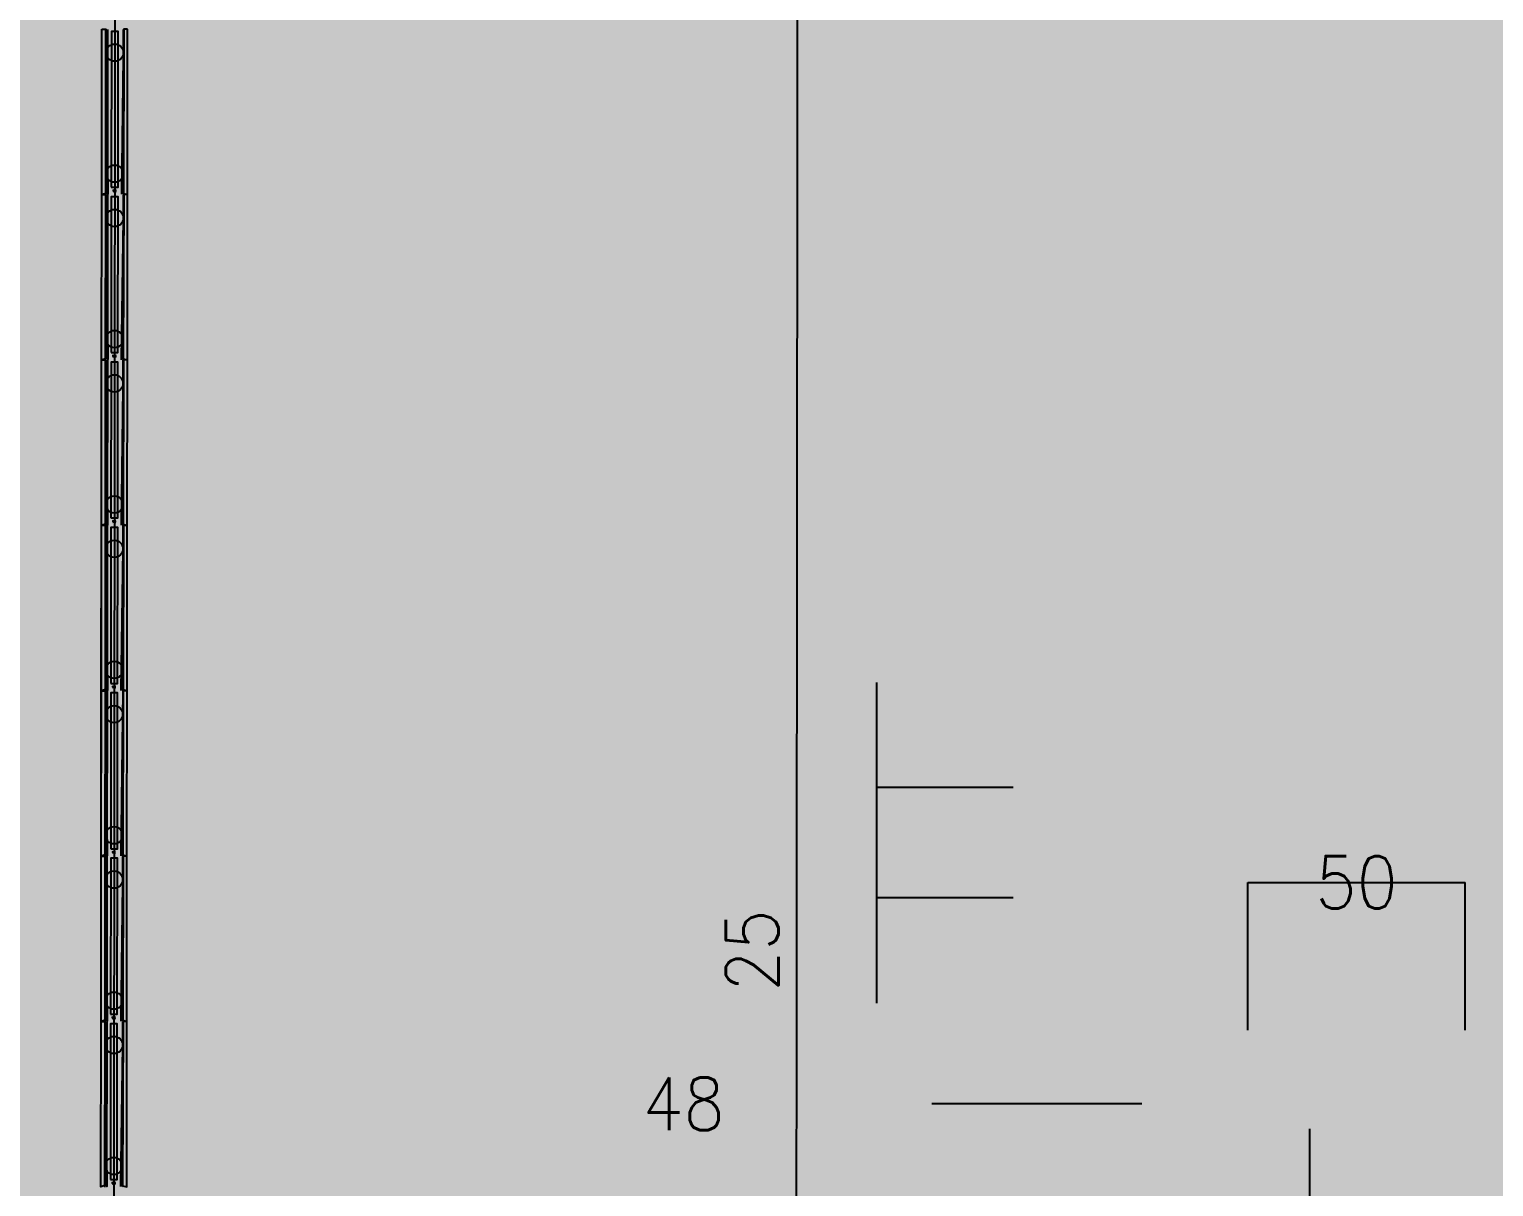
# Model space of a CAD drawing. Header units: millimetres. Extents: x -957 to 3394, y -3 to 3008.
# Drawn here: x 1441.8 to 1776.3, y 1615.5 to 1879.9 of the extents above; entities that cross this region are included whole.
import ezdxf

# ---------------------------------------------------------------- set-up
doc = ezdxf.new("R2010")
doc.units = ezdxf.units.MM
for name, color, linetype in [('DIMENSION', 7, 'CONTINUOUS'), ('HATCHES', 7, 'CONTINUOUS'), ('PDF_0', 7, 'CONTINUOUS'), ('PDF_0SKM_PENDENT_SPRINKLER', 7, 'CONTINUOUS'), ('PDF_HATCH', 7, 'CONTINUOUS')]:
    doc.layers.add(name, color=color, linetype=linetype)
doc.styles.get("Standard").update_dxf_attribs({"font": 'STANDARD'})
doc.dimstyles.get("Standard").update_dxf_attribs({"dimscale": 4, "dimtxt": 3, "dimasz": 3, "dimexe": 0, "dimexo": 0, "dimgap": 0.09, "dimtad": 0, "dimtoh": 1, "dimdec": 0, "dimdsep": 46, "dimtxsty": 'STANDARD', "dimcen": 0.09, "dimclrd": 256, "dimclre": 256, "dimclrt": 256, "dimadec": 0, "dimazin": 0, "dimtfac": 1, "dimtdec": 4, "dimtofl": 0, "dimtmove": 0, "dimatfit": 3, "dimfxl": 1, "dimtolj": 1, "dimtzin": 0, "dimarcsym": 0})

# ---------------------------------------------------------------- blocks, each defined once
blk = doc.blocks.new('*D8')
at = {"layer": 'DIMENSION', "linetype": 'ByBlock', "lineweight": -2}
for p, q in [((1734.22, 1628.76), (1734.22, 1563.37)), ((1698.59, 1604.76), (1734.22, 1604.76)), ((1698.59, 1587.37), (1734.22, 1587.37))]:
    blk.add_line(p, q, dxfattribs=at)
for points in [[(1734.22, 1604.76), (1732.22, 1616.76), (1736.22, 1616.76)], [(1734.22, 1587.37), (1736.22, 1575.37), (1732.22, 1575.37)]]:
    blk.add_solid(points, dxfattribs=at)
at = {"layer": 'DIMENSION', "linetype": 'CONTINUOUS', "lineweight": -2, "insert": (1706.47, 1563.37), "char_height": 12, "width": 12, "attachment_point": 5, "rotation": 90}
blk.add_mtext('17', dxfattribs=at)
blk = doc.blocks.new('*D10')
at = {"layer": 'DIMENSION', "linetype": 'ByBlock', "lineweight": -2}
blk.add_line((1695.9, 1634.45), (1647.9, 1634.45), dxfattribs=at)
for points in [[(1647.9, 1634.45), (1659.9, 1636.45), (1659.9, 1632.45)], [(1695.9, 1634.45), (1683.9, 1632.45), (1683.9, 1636.45)]]:
    blk.add_solid(points, dxfattribs=at)
at = {"layer": 'DIMENSION', "linetype": 'CONTINUOUS', "lineweight": -2, "insert": (1591.23, 1634.45), "char_height": 12, "width": 16, "attachment_point": 5}
blk.add_mtext('48', dxfattribs=at)
blk = doc.blocks.new('*D11')
at = {"layer": 'DIMENSION', "linetype": 'ByBlock', "lineweight": -2}
for p, q in [((1635.32, 1730.7), (1635.32, 1657.48)), ((1666.51, 1706.7), (1635.32, 1706.7)), ((1666.51, 1681.48), (1635.32, 1681.48))]:
    blk.add_line(p, q, dxfattribs=at)
for points in [[(1635.32, 1706.7), (1633.32, 1718.7), (1637.32, 1718.7)], [(1635.32, 1681.48), (1637.32, 1669.48), (1633.32, 1669.48)]]:
    blk.add_solid(points, dxfattribs=at)
at = {"layer": 'DIMENSION', "linetype": 'CONTINUOUS', "lineweight": -2, "insert": (1606.91, 1669.48), "char_height": 12, "width": 14.6667, "attachment_point": 5, "rotation": 90}
blk.add_mtext('25', dxfattribs=at)
blk = doc.blocks.new('*D12')
at = {"layer": 'DIMENSION', "linetype": 'ByBlock', "lineweight": -2}
for p, q in [((1720.13, 1685.05), (1769.7, 1685.05)), ((1720.13, 1651.29), (1720.13, 1685.05)), ((1769.7, 1651.29), (1769.7, 1685.05))]:
    blk.add_line(p, q, dxfattribs=at)
for points in [[(1720.13, 1685.05), (1732.13, 1687.04), (1732.13, 1683.05)], [(1769.7, 1685.05), (1757.7, 1683.05), (1757.7, 1687.04)]]:
    blk.add_solid(points, dxfattribs=at)
at = {"layer": 'DIMENSION', "linetype": 'CONTINUOUS', "lineweight": -2, "insert": (1744.92, 1685.05), "char_height": 12, "width": 14.6667, "attachment_point": 5}
blk.add_mtext('50', dxfattribs=at)

msp = doc.modelspace()

# ---------------------------------------------------------------- hatches: boundary and pattern name
at = {"layer": 'HATCHES'}
msp.add_hatch(color=253, dxfattribs=at).paths.add_polyline_path([(3284.08, 953.45), (3285.08, 2124.7), (712.53, 2126.9), (711.53, 951.72)], flags=0)
at = {"layer": 'PDF_0'}
for points in [[(1459.32, 1879.67), (1459.32, 1879.87), (1459.32, 1879.87), (1459.32, 1879.87), (1459.32, 1879.88), (1459.33, 1879.88), (1459.33, 1879.88), (1459.79, 1879.88), (1459.76, 1842.22), (1459.3, 1842.22), (1459.3, 1842.22), (1459.29, 1842.23), (1459.29, 1842.23), (1459.29, 1842.23), (1459.29, 1842.24)], [(1463.36, 1879.67), (1463.36, 1879.86), (1463.36, 1879.87), (1463.35, 1879.87), (1463.35, 1879.87), (1463.35, 1879.88), (1463.34, 1879.88), (1462.89, 1879.88), (1462.85, 1842.22), (1463.31, 1842.22), (1463.31, 1842.22), (1463.32, 1842.22), (1463.32, 1842.23), (1463.32, 1842.23), (1463.33, 1842.23)], [(1459.29, 1841.9), (1459.29, 1842.09), (1459.29, 1842.09), (1459.29, 1842.1), (1459.29, 1842.1), (1459.3, 1842.1), (1459.3, 1842.1), (1459.76, 1842.1), (1459.73, 1804.45), (1459.27, 1804.45), (1459.26, 1804.45), (1459.26, 1804.45), (1459.26, 1804.45), (1459.25, 1804.46), (1459.25, 1804.46)], [(1463.32, 1841.89), (1463.33, 1842.09), (1463.32, 1842.09), (1463.32, 1842.1), (1463.32, 1842.1), (1463.31, 1842.1), (1463.31, 1842.1), (1462.85, 1842.1), (1462.82, 1804.44), (1463.28, 1804.44), (1463.28, 1804.44), (1463.29, 1804.45), (1463.29, 1804.45), (1463.29, 1804.45), (1463.29, 1804.46)], [(1459.25, 1804.12), (1459.25, 1804.31), (1459.25, 1804.32), (1459.26, 1804.32), (1459.26, 1804.33), (1459.26, 1804.33), (1459.27, 1804.33), (1459.73, 1804.33), (1459.69, 1766.67), (1459.24, 1766.67), (1459.23, 1766.67), (1459.23, 1766.67), (1459.22, 1766.68), (1459.22, 1766.68), (1459.22, 1766.69)], [(1463.29, 1804.12), (1463.29, 1804.31), (1463.29, 1804.31), (1463.29, 1804.32), (1463.29, 1804.32), (1463.28, 1804.32), (1463.28, 1804.33), (1462.82, 1804.33), (1462.79, 1766.67), (1463.24, 1766.67), (1463.25, 1766.67), (1463.25, 1766.67), (1463.26, 1766.67), (1463.26, 1766.68), (1463.26, 1766.68)], [(1459.22, 1766.34), (1459.22, 1766.54), (1459.22, 1766.54), (1459.22, 1766.55), (1459.23, 1766.55), (1459.23, 1766.55), (1459.24, 1766.55), (1459.69, 1766.55), (1459.66, 1728.89), (1459.2, 1728.89), (1459.2, 1728.89), (1459.2, 1728.9), (1459.19, 1728.9), (1459.19, 1728.9), (1459.19, 1728.91)], [(1463.26, 1766.34), (1463.26, 1766.53), (1463.26, 1766.54), (1463.26, 1766.54), (1463.25, 1766.55), (1463.25, 1766.55), (1463.24, 1766.55), (1462.79, 1766.55), (1462.76, 1728.89), (1463.21, 1728.89), (1463.22, 1728.89), (1463.22, 1728.89), (1463.23, 1728.9), (1463.23, 1728.9), (1463.23, 1728.91)], [(1459.19, 1728.57), (1459.19, 1728.76), (1459.19, 1728.76), (1459.19, 1728.77), (1459.2, 1728.77), (1459.2, 1728.77), (1459.2, 1728.78), (1459.66, 1728.78), (1459.63, 1691.12), (1459.17, 1691.12), (1459.17, 1691.12), (1459.16, 1691.12), (1459.16, 1691.12), (1459.16, 1691.13), (1459.16, 1691.13)], [(1463.23, 1728.56), (1463.23, 1728.76), (1463.23, 1728.76), (1463.23, 1728.77), (1463.22, 1728.77), (1463.22, 1728.77), (1463.21, 1728.77), (1462.76, 1728.77), (1462.72, 1691.11), (1463.18, 1691.11), (1463.19, 1691.11), (1463.19, 1691.12), (1463.19, 1691.12), (1463.2, 1691.12), (1463.2, 1691.13)], [(1459.16, 1690.79), (1459.16, 1690.98), (1459.16, 1690.99), (1459.16, 1690.99), (1459.16, 1691), (1459.17, 1691), (1459.17, 1691), (1459.63, 1691), (1459.6, 1653.34), (1459.14, 1653.34), (1459.14, 1653.34), (1459.13, 1653.34), (1459.13, 1653.35), (1459.13, 1653.35), (1459.12, 1653.36)], [(1463.2, 1690.79), (1463.2, 1690.98), (1463.2, 1690.98), (1463.19, 1690.99), (1463.19, 1690.99), (1463.19, 1690.99), (1463.18, 1691), (1462.72, 1691), (1462.69, 1653.34), (1463.15, 1653.34), (1463.15, 1653.34), (1463.16, 1653.34), (1463.16, 1653.34), (1463.16, 1653.35), (1463.16, 1653.35)], [(1459.12, 1653.01), (1459.12, 1653.21), (1459.13, 1653.21), (1459.13, 1653.22), (1459.13, 1653.22), (1459.14, 1653.22), (1459.14, 1653.22), (1459.6, 1653.22), (1459.56, 1615.56), (1459.11, 1615.56), (1459.1, 1615.56), (1459.1, 1615.57), (1459.1, 1615.57), (1459.09, 1615.57), (1459.09, 1615.58)], [(1463.16, 1653.01), (1463.16, 1653.2), (1463.16, 1653.21), (1463.16, 1653.21), (1463.16, 1653.22), (1463.15, 1653.22), (1463.15, 1653.22), (1462.69, 1653.22), (1462.66, 1615.56), (1463.12, 1615.56), (1463.12, 1615.56), (1463.13, 1615.56), (1463.13, 1615.57), (1463.13, 1615.57), (1463.13, 1615.58)]]:
    msp.add_hatch(color=256, dxfattribs=at).paths.add_polyline_path(points, flags=0)
at = {"layer": 'PDF_0SKM_PENDENT_SPRINKLER'}
for points in [[(1459.32, 1879.67), (1459.32, 1879.87), (1459.32, 1879.87), (1459.32, 1879.87), (1459.33, 1879.88), (1459.33, 1879.88), (1459.33, 1879.88), (1459.79, 1879.88), (1459.76, 1842.22), (1459.3, 1842.22), (1459.3, 1842.22), (1459.29, 1842.23), (1459.29, 1842.23), (1459.29, 1842.23), (1459.29, 1842.24)], [(1463.36, 1879.67), (1463.36, 1879.86), (1463.36, 1879.87), (1463.36, 1879.87), (1463.35, 1879.87), (1463.35, 1879.88), (1463.34, 1879.88), (1462.89, 1879.88), (1462.85, 1842.22), (1463.31, 1842.22), (1463.32, 1842.22), (1463.32, 1842.22), (1463.32, 1842.23), (1463.33, 1842.23), (1463.33, 1842.23)], [(1459.29, 1841.9), (1459.29, 1842.09), (1459.29, 1842.09), (1459.29, 1842.1), (1459.29, 1842.1), (1459.3, 1842.1), (1459.3, 1842.1), (1459.76, 1842.1), (1459.73, 1804.45), (1459.27, 1804.45), (1459.27, 1804.45), (1459.26, 1804.45), (1459.26, 1804.45), (1459.26, 1804.46), (1459.25, 1804.46)], [(1463.33, 1841.89), (1463.33, 1842.09), (1463.33, 1842.09), (1463.32, 1842.1), (1463.32, 1842.1), (1463.32, 1842.1), (1463.31, 1842.1), (1462.85, 1842.1), (1462.82, 1804.44), (1463.28, 1804.44), (1463.28, 1804.44), (1463.29, 1804.45), (1463.29, 1804.45), (1463.29, 1804.45), (1463.29, 1804.46)], [(1459.25, 1804.12), (1459.25, 1804.31), (1459.26, 1804.32), (1459.26, 1804.32), (1459.26, 1804.33), (1459.27, 1804.33), (1459.27, 1804.33), (1459.73, 1804.33), (1459.69, 1766.67), (1459.24, 1766.67), (1459.23, 1766.67), (1459.23, 1766.67), (1459.23, 1766.68), (1459.22, 1766.68), (1459.22, 1766.69)], [(1463.29, 1804.12), (1463.29, 1804.31), (1463.29, 1804.31), (1463.29, 1804.32), (1463.29, 1804.32), (1463.28, 1804.32), (1463.28, 1804.33), (1462.82, 1804.33), (1462.79, 1766.67), (1463.25, 1766.67), (1463.25, 1766.67), (1463.25, 1766.67), (1463.26, 1766.67), (1463.26, 1766.68), (1463.26, 1766.68)], [(1459.22, 1766.34), (1459.22, 1766.54), (1459.22, 1766.54), (1459.23, 1766.55), (1459.23, 1766.55), (1459.23, 1766.55), (1459.24, 1766.55), (1459.69, 1766.55), (1459.66, 1728.89), (1459.21, 1728.89), (1459.2, 1728.89), (1459.2, 1728.9), (1459.19, 1728.9), (1459.19, 1728.9), (1459.19, 1728.91)], [(1463.26, 1766.34), (1463.26, 1766.53), (1463.26, 1766.54), (1463.26, 1766.54), (1463.25, 1766.55), (1463.25, 1766.55), (1463.25, 1766.55), (1462.79, 1766.55), (1462.76, 1728.89), (1463.21, 1728.89), (1463.22, 1728.89), (1463.22, 1728.89), (1463.23, 1728.9), (1463.23, 1728.9), (1463.23, 1728.91)], [(1459.19, 1728.57), (1459.19, 1728.76), (1459.19, 1728.76), (1459.19, 1728.77), (1459.2, 1728.77), (1459.2, 1728.77), (1459.21, 1728.78), (1459.66, 1728.78), (1459.63, 1691.12), (1459.17, 1691.12), (1459.17, 1691.12), (1459.16, 1691.12), (1459.16, 1691.12), (1459.16, 1691.13), (1459.16, 1691.13)], [(1463.23, 1728.56), (1463.23, 1728.76), (1463.23, 1728.76), (1463.23, 1728.77), (1463.22, 1728.77), (1463.22, 1728.77), (1463.21, 1728.77), (1462.76, 1728.77), (1462.72, 1691.11), (1463.18, 1691.11), (1463.19, 1691.11), (1463.19, 1691.12), (1463.19, 1691.12), (1463.2, 1691.12), (1463.2, 1691.13)], [(1459.16, 1690.79), (1459.16, 1690.98), (1459.16, 1690.99), (1459.16, 1690.99), (1459.16, 1691), (1459.17, 1691), (1459.17, 1691), (1459.63, 1691), (1459.6, 1653.34), (1459.14, 1653.34), (1459.14, 1653.34), (1459.13, 1653.34), (1459.13, 1653.35), (1459.13, 1653.35), (1459.13, 1653.36)], [(1463.2, 1690.79), (1463.2, 1690.98), (1463.2, 1690.98), (1463.19, 1690.99), (1463.19, 1690.99), (1463.19, 1690.99), (1463.18, 1691), (1462.72, 1691), (1462.69, 1653.34), (1463.15, 1653.34), (1463.15, 1653.34), (1463.16, 1653.34), (1463.16, 1653.34), (1463.16, 1653.35), (1463.16, 1653.35)], [(1459.13, 1653.01), (1459.13, 1653.21), (1459.13, 1653.21), (1459.13, 1653.22), (1459.13, 1653.22), (1459.14, 1653.22), (1459.14, 1653.22), (1459.6, 1653.22), (1459.56, 1615.56), (1459.11, 1615.56), (1459.1, 1615.56), (1459.1, 1615.57), (1459.1, 1615.57), (1459.09, 1615.57), (1459.09, 1615.58)], [(1463.16, 1653.01), (1463.16, 1653.2), (1463.16, 1653.21), (1463.16, 1653.21), (1463.16, 1653.22), (1463.15, 1653.22), (1463.15, 1653.22), (1462.69, 1653.22), (1462.66, 1615.56), (1463.12, 1615.56), (1463.12, 1615.56), (1463.13, 1615.56), (1463.13, 1615.57), (1463.13, 1615.57), (1463.13, 1615.58)]]:
    msp.add_hatch(color=256, dxfattribs=at).paths.add_polyline_path(points, flags=0)
at = {"layer": 'PDF_HATCH'}
for points in [[(1458.39, 1879.94), (1459.26, 1879.94), (1459.26, 1879.66), (1459.32, 1879.66), (1459.29, 1842.43), (1459.23, 1842.43), (1459.23, 1842.16), (1458.36, 1842.16)], [(1458.39, 1879.94), (1459.26, 1879.94), (1459.26, 1879.66), (1459.32, 1879.66), (1459.29, 1842.43), (1459.23, 1842.43), (1459.23, 1842.16), (1458.36, 1842.16)], [(1464.28, 1879.93), (1463.41, 1879.93), (1463.41, 1879.66), (1463.36, 1879.66), (1463.33, 1842.43), (1463.38, 1842.43), (1463.38, 1842.16), (1464.25, 1842.16)], [(1464.28, 1879.93), (1463.41, 1879.93), (1463.41, 1879.66), (1463.36, 1879.66), (1463.33, 1842.43), (1463.38, 1842.43), (1463.38, 1842.16), (1464.25, 1842.16)], [(1458.36, 1842.16), (1459.23, 1842.16), (1459.23, 1841.88), (1459.29, 1841.88), (1459.25, 1804.66), (1459.2, 1804.66), (1459.2, 1804.38), (1458.33, 1804.38)], [(1458.36, 1842.16), (1459.23, 1842.16), (1459.23, 1841.88), (1459.29, 1841.88), (1459.25, 1804.66), (1459.2, 1804.66), (1459.2, 1804.38), (1458.33, 1804.38)], [(1464.25, 1842.16), (1463.38, 1842.16), (1463.38, 1841.88), (1463.33, 1841.88), (1463.29, 1804.66), (1463.35, 1804.66), (1463.35, 1804.38), (1464.22, 1804.38)], [(1464.25, 1842.16), (1463.38, 1842.16), (1463.38, 1841.88), (1463.32, 1841.88), (1463.29, 1804.66), (1463.35, 1804.66), (1463.35, 1804.38), (1464.22, 1804.38)], [(1458.33, 1804.38), (1459.2, 1804.38), (1459.2, 1804.11), (1459.25, 1804.11), (1459.22, 1766.88), (1459.17, 1766.88), (1459.17, 1766.61), (1458.3, 1766.61)], [(1458.33, 1804.38), (1459.2, 1804.38), (1459.2, 1804.11), (1459.25, 1804.11), (1459.22, 1766.88), (1459.17, 1766.88), (1459.17, 1766.61), (1458.3, 1766.61)], [(1464.22, 1804.38), (1463.35, 1804.38), (1463.35, 1804.1), (1463.29, 1804.1), (1463.26, 1766.88), (1463.32, 1766.88), (1463.32, 1766.6), (1464.19, 1766.6)], [(1464.22, 1804.38), (1463.35, 1804.38), (1463.35, 1804.1), (1463.29, 1804.1), (1463.26, 1766.88), (1463.32, 1766.88), (1463.32, 1766.6), (1464.18, 1766.6)], [(1458.3, 1766.61), (1459.17, 1766.61), (1459.17, 1766.33), (1459.22, 1766.33), (1459.19, 1729.11), (1459.13, 1729.11), (1459.13, 1728.83), (1458.26, 1728.83)], [(1458.3, 1766.61), (1459.17, 1766.61), (1459.17, 1766.33), (1459.22, 1766.33), (1459.19, 1729.11), (1459.14, 1729.11), (1459.13, 1728.83), (1458.27, 1728.83)], [(1464.19, 1766.6), (1463.32, 1766.6), (1463.32, 1766.33), (1463.26, 1766.33), (1463.23, 1729.1), (1463.28, 1729.1), (1463.28, 1728.83), (1464.15, 1728.83)], [(1464.18, 1766.6), (1463.32, 1766.6), (1463.32, 1766.33), (1463.26, 1766.33), (1463.23, 1729.1), (1463.28, 1729.1), (1463.28, 1728.83), (1464.15, 1728.83)], [(1458.27, 1728.83), (1459.13, 1728.83), (1459.13, 1728.56), (1459.19, 1728.56), (1459.16, 1691.33), (1459.1, 1691.33), (1459.1, 1691.05), (1458.23, 1691.05)], [(1458.26, 1728.83), (1459.13, 1728.83), (1459.13, 1728.56), (1459.19, 1728.56), (1459.16, 1691.33), (1459.1, 1691.33), (1459.1, 1691.05), (1458.23, 1691.05)], [(1464.15, 1728.83), (1463.28, 1728.83), (1463.28, 1728.55), (1463.23, 1728.55), (1463.2, 1691.33), (1463.25, 1691.33), (1463.25, 1691.05), (1464.12, 1691.05)], [(1464.15, 1728.83), (1463.28, 1728.83), (1463.28, 1728.55), (1463.23, 1728.55), (1463.2, 1691.33), (1463.25, 1691.33), (1463.25, 1691.05), (1464.12, 1691.05)], [(1458.23, 1691.06), (1459.1, 1691.05), (1459.1, 1690.78), (1459.16, 1690.78), (1459.13, 1653.55), (1459.07, 1653.55), (1459.07, 1653.28), (1458.2, 1653.28)], [(1458.23, 1691.06), (1459.1, 1691.05), (1459.1, 1690.78), (1459.16, 1690.78), (1459.12, 1653.55), (1459.07, 1653.55), (1459.07, 1653.28), (1458.2, 1653.28)], [(1464.12, 1691.05), (1463.25, 1691.05), (1463.25, 1690.78), (1463.2, 1690.78), (1463.16, 1653.55), (1463.22, 1653.55), (1463.22, 1653.27), (1464.09, 1653.27)], [(1464.12, 1691.05), (1463.25, 1691.05), (1463.25, 1690.78), (1463.2, 1690.78), (1463.16, 1653.55), (1463.22, 1653.55), (1463.22, 1653.27), (1464.09, 1653.27)], [(1458.2, 1653.28), (1459.07, 1653.28), (1459.07, 1653), (1459.13, 1653), (1459.09, 1615.78), (1459.04, 1615.78), (1459.04, 1615.5), (1458.17, 1615.5)], [(1458.2, 1653.28), (1459.07, 1653.28), (1459.07, 1653), (1459.12, 1653), (1459.09, 1615.78), (1459.04, 1615.78), (1459.04, 1615.5), (1458.17, 1615.5)], [(1464.09, 1653.27), (1463.22, 1653.27), (1463.22, 1653), (1463.16, 1653), (1463.13, 1615.77), (1463.19, 1615.77), (1463.19, 1615.5), (1464.06, 1615.5)], [(1464.09, 1653.27), (1463.22, 1653.27), (1463.22, 1653), (1463.16, 1653), (1463.13, 1615.77), (1463.19, 1615.77), (1463.19, 1615.5), (1464.06, 1615.5)]]:
    msp.add_hatch(color=256, dxfattribs=at).paths.add_polyline_path(points, flags=0)

# ---------------------------------------------------------------- linework, layer by layer
at = {"layer": 'PDF_0'}
for points in [[(1617.44, 2125.35), (1616.44, 951.73)], [(1461.55, 2122.73), (1460.55, 954.62)], [(1459.29, 1842.24), (1459.32, 1879.67), (1459.32, 1879.87)], [(1459.33, 1879.88), (1459.76, 1842.22), (1459.79, 1879.88)], [(1463.34, 1879.88), (1462.85, 1842.22)], [(1463.33, 1842.23), (1463.36, 1879.67), (1463.36, 1879.86)], [(1459.25, 1804.46), (1459.29, 1841.9), (1459.29, 1842.09)], [(1459.3, 1842.1), (1459.73, 1804.45), (1459.76, 1842.1)], [(1463.31, 1842.1), (1462.82, 1804.44)], [(1463.29, 1804.46), (1463.32, 1841.89), (1463.33, 1842.09)], [(1459.22, 1766.69), (1459.25, 1804.12), (1459.25, 1804.31)], [(1459.27, 1804.33), (1459.69, 1766.67), (1459.73, 1804.33)], [(1463.28, 1804.33), (1462.79, 1766.67)], [(1463.26, 1766.68), (1463.29, 1804.12), (1463.29, 1804.31)], [(1459.19, 1728.91), (1459.22, 1766.34), (1459.22, 1766.54)], [(1459.24, 1766.55), (1459.66, 1728.89), (1459.69, 1766.55)], [(1463.24, 1766.55), (1462.76, 1728.89)], [(1463.23, 1728.91), (1463.26, 1766.34), (1463.26, 1766.53)], [(1459.16, 1691.13), (1459.19, 1728.57), (1459.19, 1728.76)], [(1459.2, 1728.78), (1459.63, 1691.12), (1459.66, 1728.78)], [(1463.21, 1728.77), (1462.72, 1691.11)], [(1463.2, 1691.13), (1463.23, 1728.56), (1463.23, 1728.76)], [(1459.12, 1653.36), (1459.16, 1690.79), (1459.16, 1690.98)], [(1459.17, 1691), (1459.6, 1653.34), (1459.63, 1691)], [(1463.18, 1691), (1462.69, 1653.34)], [(1463.16, 1653.35), (1463.2, 1690.79), (1463.2, 1690.98)], [(1459.09, 1615.58), (1459.12, 1653.01), (1459.12, 1653.21)], [(1459.14, 1653.22), (1459.56, 1615.56), (1459.6, 1653.22)], [(1463.15, 1653.22), (1462.66, 1615.56)], [(1463.13, 1615.58), (1463.16, 1653.01), (1463.16, 1653.2)]]:
    msp.add_lwpolyline(points, dxfattribs=at)
for points in [[(1464.28, 1879.93), (1463.41, 1879.93), (1463.33, 1842.43), (1464.25, 1842.16)], [(1460.54, 1843.83), (1462.08, 1843.83), (1462.11, 1879.43), (1460.57, 1879.43)], [(1460.5, 1806.05), (1462.05, 1806.05), (1462.08, 1841.65), (1460.53, 1841.65)], [(1464.25, 1842.16), (1463.38, 1842.16), (1463.29, 1804.66), (1464.22, 1804.38)], [(1460.47, 1768.28), (1462.01, 1768.28), (1462.04, 1803.87), (1460.5, 1803.88)], [(1464.22, 1804.38), (1463.35, 1804.38), (1463.26, 1766.88), (1464.18, 1766.6)], [(1460.44, 1730.5), (1461.98, 1730.5), (1462.01, 1766.1), (1460.47, 1766.1)], [(1464.18, 1766.6), (1463.32, 1766.6), (1463.23, 1729.1), (1464.15, 1728.83)], [(1460.41, 1692.72), (1461.95, 1692.72), (1461.98, 1728.32), (1460.44, 1728.32)], [(1464.15, 1728.83), (1463.28, 1728.83), (1463.2, 1691.33), (1464.12, 1691.05)], [(1460.37, 1654.95), (1461.92, 1654.95), (1461.95, 1690.54), (1460.41, 1690.55)], [(1464.12, 1691.05), (1463.25, 1691.05), (1463.16, 1653.55), (1464.09, 1653.27)], [(1460.34, 1617.17), (1461.88, 1617.17), (1461.91, 1652.77), (1460.37, 1652.77)], [(1464.09, 1653.27), (1463.22, 1653.27), (1463.13, 1615.77), (1464.06, 1615.5)]]:
    msp.add_lwpolyline(points, close=True, dxfattribs=at)
for centre in [(1461.33, 1874.57), (1461.31, 1846.92), (1461.3, 1836.79), (1461.28, 1809.14), (1461.27, 1799.01), (1461.25, 1771.36), (1461.24, 1761.24), (1461.21, 1733.59), (1461.2, 1723.46), (1461.18, 1695.81), (1461.17, 1685.68), (1461.15, 1658.03), (1461.14, 1647.91), (1461.12, 1620.26)]:
    msp.add_circle(centre, 1.97, dxfattribs=at)
for centre, radius, start, end in [((1459.33, 1879.87), 0.0157, 89.8058, 179.8291), ((1463.34, 1879.86), 0.0157, 0.0157, 89.8862), ((1459.3, 1842.24), 0.0157, 179.8628, 270.0393), ((1459.3, 1842.09), 0.0158, 90.0331, 179.8689), ((1463.31, 1842.23), 0.0157, 270.0729, 0.0963), ((1463.31, 1842.09), 0.0158, 359.9768, 89.6581), ((1459.27, 1804.46), 0.0158, 180.0333, 269.8688), ((1459.27, 1804.31), 0.0157, 89.8627, 180.0393), ((1463.28, 1804.46), 0.0158, 270.244, 359.9252), ((1463.28, 1804.31), 0.0157, 359.8058, 89.8291), ((1459.24, 1766.69), 0.0157, 180.0729, 270.0961), ((1459.24, 1766.54), 0.0157, 89.8627, 180.0392), ((1463.24, 1766.68), 0.0157, 270.0158, 359.8861), ((1463.24, 1766.53), 0.0157, 359.8058, 89.8292), ((1459.2, 1728.91), 0.0157, 180.0728, 270.0963), ((1459.2, 1728.76), 0.0157, 89.8627, 180.0393), ((1463.21, 1728.91), 0.0157, 270.0158, 359.8863), ((1463.21, 1728.76), 0.0157, 359.806, 89.8289), ((1459.17, 1691.13), 0.0157, 179.8627, 270.0394), ((1459.17, 1690.98), 0.0157, 89.8628, 180.0391), ((1463.18, 1691.13), 0.0157, 270.073, 0.096), ((1463.18, 1690.98), 0.0157, 359.8058, 89.8291), ((1459.14, 1653.36), 0.0157, 179.8629, 270.0392), ((1459.14, 1653.21), 0.0157, 89.8627, 180.0393), ((1463.15, 1653.35), 0.0157, 270.0731, 0.0961), ((1463.15, 1653.2), 0.0157, 359.806, 89.8289), ((1459.11, 1615.58), 0.0158, 180.0333, 269.8687), ((1463.12, 1615.58), 0.0158, 270.2438, 359.9253)]:
    msp.add_arc(centre, radius, start, end, dxfattribs=at)
for points in [[(1462.08, 1843.83), (1462.11, 1879.43), (1460.54, 1843.83), (1460.57, 1879.43)], [(1462.05, 1806.05), (1462.08, 1841.65), (1460.5, 1806.05), (1460.53, 1841.65)], [(1462.01, 1768.28), (1462.04, 1803.87), (1460.47, 1768.28), (1460.5, 1803.88)], [(1461.98, 1730.5), (1462.01, 1766.1), (1460.44, 1730.5), (1460.47, 1766.1)], [(1461.95, 1692.72), (1461.98, 1728.32), (1460.41, 1692.72), (1460.44, 1728.32)], [(1461.92, 1654.95), (1461.95, 1690.54), (1460.37, 1654.95), (1460.41, 1690.55)], [(1461.88, 1617.17), (1461.91, 1652.77), (1460.34, 1617.17), (1460.37, 1652.77)]]:
    msp.add_solid(points, dxfattribs=at)
at = {"layer": 'PDF_0SKM_PENDENT_SPRINKLER'}
for points in [[(1461.55, 2122.73), (1460.55, 954.62)], [(1459.29, 1842.24), (1459.32, 1879.67), (1459.32, 1879.87)], [(1459.33, 1879.88), (1459.76, 1842.22), (1459.79, 1879.88)], [(1463.34, 1879.88), (1462.85, 1842.22)], [(1463.33, 1842.23), (1463.36, 1879.67), (1463.36, 1879.86)], [(1459.25, 1804.46), (1459.29, 1841.9), (1459.29, 1842.09)], [(1459.3, 1842.1), (1459.73, 1804.45), (1459.76, 1842.1)], [(1463.31, 1842.1), (1462.82, 1804.44)], [(1463.29, 1804.46), (1463.33, 1841.89), (1463.33, 1842.09)], [(1459.22, 1766.69), (1459.25, 1804.12), (1459.25, 1804.31)], [(1459.27, 1804.33), (1459.69, 1766.67), (1459.73, 1804.33)], [(1463.28, 1804.33), (1462.79, 1766.67)], [(1463.26, 1766.68), (1463.29, 1804.12), (1463.29, 1804.31)], [(1459.19, 1728.91), (1459.22, 1766.34), (1459.22, 1766.54)], [(1459.24, 1766.55), (1459.66, 1728.89), (1459.69, 1766.55)], [(1463.25, 1766.55), (1462.76, 1728.89)], [(1463.23, 1728.91), (1463.26, 1766.34), (1463.26, 1766.53)], [(1459.16, 1691.13), (1459.19, 1728.57), (1459.19, 1728.76)], [(1459.21, 1728.78), (1459.63, 1691.12), (1459.66, 1728.78)], [(1463.21, 1728.77), (1462.72, 1691.11)], [(1463.2, 1691.13), (1463.23, 1728.56), (1463.23, 1728.76)], [(1459.13, 1653.36), (1459.16, 1690.79), (1459.16, 1690.98)], [(1459.17, 1691), (1459.6, 1653.34), (1459.63, 1691)], [(1463.18, 1691), (1462.69, 1653.34)], [(1463.16, 1653.35), (1463.2, 1690.79), (1463.2, 1690.98)], [(1459.09, 1615.58), (1459.13, 1653.01), (1459.13, 1653.21)], [(1459.14, 1653.22), (1459.56, 1615.56), (1459.6, 1653.22)], [(1463.15, 1653.22), (1462.66, 1615.56)], [(1463.13, 1615.58), (1463.16, 1653.01), (1463.16, 1653.2)]]:
    msp.add_lwpolyline(points, dxfattribs=at)
for points in [[(1464.28, 1879.93), (1463.41, 1879.93), (1463.33, 1842.43), (1464.25, 1842.16)], [(1460.54, 1843.83), (1462.08, 1843.83), (1462.11, 1879.43), (1460.57, 1879.43)], [(1460.5, 1806.05), (1462.05, 1806.05), (1462.08, 1841.65), (1460.54, 1841.65)], [(1464.25, 1842.16), (1463.38, 1842.16), (1463.29, 1804.66), (1464.22, 1804.38)], [(1460.47, 1768.28), (1462.01, 1768.28), (1462.04, 1803.87), (1460.5, 1803.87)], [(1464.22, 1804.38), (1463.35, 1804.38), (1463.26, 1766.88), (1464.19, 1766.6)], [(1460.44, 1730.5), (1461.98, 1730.5), (1462.01, 1766.1), (1460.47, 1766.1)], [(1464.19, 1766.6), (1463.32, 1766.6), (1463.23, 1729.1), (1464.15, 1728.83)], [(1460.41, 1692.72), (1461.95, 1692.72), (1461.98, 1728.32), (1460.44, 1728.32)], [(1464.15, 1728.83), (1463.28, 1728.83), (1463.2, 1691.33), (1464.12, 1691.05)], [(1460.38, 1654.95), (1461.92, 1654.95), (1461.95, 1690.54), (1460.41, 1690.55)], [(1464.12, 1691.05), (1463.25, 1691.05), (1463.16, 1653.55), (1464.09, 1653.27)], [(1460.34, 1617.17), (1461.88, 1617.17), (1461.92, 1652.77), (1460.37, 1652.77)], [(1464.09, 1653.27), (1463.22, 1653.27), (1463.13, 1615.77), (1464.06, 1615.5)]]:
    msp.add_lwpolyline(points, close=True, dxfattribs=at)
for centre in [(1461.33, 1874.57), (1461.31, 1846.92), (1461.3, 1836.79), (1461.28, 1809.14), (1461.27, 1799.01), (1461.25, 1771.36), (1461.24, 1761.24), (1461.21, 1733.59), (1461.2, 1723.46), (1461.18, 1695.81), (1461.17, 1685.68), (1461.15, 1658.03), (1461.14, 1647.91), (1461.12, 1620.26)]:
    msp.add_circle(centre, 1.97, dxfattribs=at)
for centre, radius, start, end in [((1459.33, 1879.87), 0.0157, 89.806, 179.8291), ((1463.34, 1879.86), 0.0157, 0.0158, 89.8862), ((1459.3, 1842.24), 0.0157, 179.8626, 270.0392), ((1459.3, 1842.09), 0.0158, 90.0332, 179.8688), ((1463.31, 1842.23), 0.0157, 270.0729, 0.0961), ((1463.31, 1842.09), 0.0158, 359.9767, 89.6581), ((1459.27, 1804.46), 0.0158, 180.0332, 269.8688), ((1459.27, 1804.31), 0.0157, 89.8627, 180.0393), ((1463.28, 1804.46), 0.0158, 270.2439, 359.9252), ((1463.28, 1804.31), 0.0157, 359.8059, 89.829), ((1459.24, 1766.69), 0.0157, 179.8627, 270.0394), ((1459.24, 1766.54), 0.0157, 89.8628, 180.0391), ((1463.25, 1766.68), 0.0157, 270.0729, 0.0962), ((1463.25, 1766.53), 0.0157, 359.8057, 89.8292), ((1459.21, 1728.91), 0.0157, 179.8628, 270.0392), ((1459.21, 1728.76), 0.0157, 89.8628, 180.0392), ((1463.21, 1728.91), 0.0157, 270.073, 0.0963), ((1463.21, 1728.76), 0.0157, 359.806, 89.8289), ((1459.17, 1691.13), 0.0157, 179.8626, 270.0394), ((1459.17, 1690.98), 0.0157, 89.8059, 179.8291), ((1463.18, 1691.13), 0.0157, 270.0731, 0.0961), ((1463.18, 1690.98), 0.0157, 0.0159, 89.8863), ((1459.14, 1653.36), 0.0157, 179.8628, 270.0392), ((1459.14, 1653.21), 0.0157, 89.8059, 179.8291), ((1463.15, 1653.35), 0.0157, 270.0731, 0.0961), ((1463.15, 1653.2), 0.0157, 0.0157, 89.8862), ((1459.11, 1615.58), 0.0158, 180.0333, 269.8688), ((1463.12, 1615.58), 0.0158, 270.244, 359.9252)]:
    msp.add_arc(centre, radius, start, end, dxfattribs=at)
for points in [[(1462.08, 1843.83), (1462.11, 1879.43), (1460.54, 1843.83), (1460.57, 1879.43)], [(1462.05, 1806.05), (1462.08, 1841.65), (1460.5, 1806.05), (1460.54, 1841.65)], [(1462.01, 1768.28), (1462.04, 1803.87), (1460.47, 1768.28), (1460.5, 1803.87)], [(1461.98, 1730.5), (1462.01, 1766.1), (1460.44, 1730.5), (1460.47, 1766.1)], [(1461.95, 1692.72), (1461.98, 1728.32), (1460.41, 1692.72), (1460.44, 1728.32)], [(1461.92, 1654.95), (1461.95, 1690.54), (1460.38, 1654.95), (1460.41, 1690.55)], [(1461.88, 1617.17), (1461.92, 1652.77), (1460.34, 1617.17), (1460.37, 1652.77)]]:
    msp.add_solid(points, dxfattribs=at)
at = {"layer": 'PDF_HATCH'}
for points in [[(1458.39, 1879.94), (1459.26, 1879.94), (1459.29, 1842.43), (1458.36, 1842.16)], [(1458.39, 1879.94), (1459.26, 1879.94), (1459.29, 1842.43), (1458.36, 1842.16)], [(1461.67, 1843.15), (1460.94, 1843.03)], [(1461.66, 1843.03), (1460.94, 1843.15)], [(1458.36, 1842.16), (1459.23, 1842.16), (1459.25, 1804.66), (1458.33, 1804.38)], [(1458.36, 1842.16), (1459.23, 1842.16), (1459.25, 1804.66), (1458.33, 1804.38)], [(1458.33, 1804.38), (1459.2, 1804.38), (1459.22, 1766.88), (1458.3, 1766.61)], [(1458.33, 1804.38), (1459.2, 1804.38), (1459.22, 1766.88), (1458.3, 1766.61)], [(1461.63, 1805.37), (1460.91, 1805.26)], [(1461.63, 1805.26), (1460.91, 1805.37)], [(1458.3, 1766.61), (1459.17, 1766.61), (1459.19, 1729.11), (1458.26, 1728.83)], [(1458.3, 1766.61), (1459.17, 1766.61), (1459.19, 1729.11), (1458.27, 1728.83)], [(1461.6, 1767.6), (1460.87, 1767.48)], [(1461.6, 1767.48), (1460.87, 1767.6)], [(1461.57, 1729.82), (1460.84, 1729.7)], [(1461.57, 1729.7), (1460.84, 1729.82)], [(1458.27, 1728.83), (1459.13, 1728.83), (1459.16, 1691.33), (1458.23, 1691.05)], [(1458.26, 1728.83), (1459.13, 1728.83), (1459.16, 1691.33), (1458.23, 1691.05)], [(1458.23, 1691.06), (1459.1, 1691.05), (1459.13, 1653.55), (1458.2, 1653.28)], [(1458.23, 1691.06), (1459.1, 1691.05), (1459.12, 1653.55), (1458.2, 1653.28)], [(1461.54, 1691.93), (1460.81, 1692.05)], [(1461.54, 1692.04), (1460.81, 1691.93)], [(1458.2, 1653.28), (1459.07, 1653.28), (1459.09, 1615.78), (1458.17, 1615.5)], [(1458.2, 1653.28), (1459.07, 1653.28), (1459.09, 1615.78), (1458.17, 1615.5)], [(1461.5, 1654.27), (1460.78, 1654.15)], [(1461.5, 1654.15), (1460.78, 1654.27)], [(1461.47, 1616.37), (1460.74, 1616.49)], [(1461.47, 1616.49), (1460.75, 1616.37)]]:
    msp.add_lwpolyline(points, close=True, dxfattribs=at)
for points in [[(1460.94, 1842.87), (1461.67, 1842.99)], [(1460.94, 1842.99), (1461.66, 1842.87)], [(1461.11, 1843.11), (1461.57, 1843.11)], [(1461.11, 1843.11), (1461.57, 1843.11)], [(1460.91, 1805.1), (1461.63, 1805.22)], [(1460.91, 1805.22), (1461.63, 1805.1)], [(1461.08, 1805.33), (1461.54, 1805.33)], [(1461.08, 1805.33), (1461.54, 1805.33)], [(1460.87, 1767.32), (1461.6, 1767.44)], [(1460.87, 1767.44), (1461.6, 1767.32)], [(1461.05, 1767.56), (1461.51, 1767.55)], [(1461.05, 1767.56), (1461.51, 1767.55)], [(1460.84, 1729.55), (1461.57, 1729.66)], [(1460.84, 1729.66), (1461.57, 1729.54)], [(1461.01, 1729.78), (1461.47, 1729.78)], [(1461.01, 1729.78), (1461.47, 1729.78)], [(1460.81, 1691.77), (1461.54, 1691.89)], [(1460.81, 1691.89), (1461.53, 1691.77)], [(1460.98, 1692), (1461.44, 1692)], [(1460.98, 1692), (1461.44, 1692)], [(1460.78, 1653.99), (1461.5, 1654.11)], [(1460.78, 1654.11), (1461.5, 1653.99)], [(1460.95, 1654.23), (1461.41, 1654.23)], [(1460.95, 1654.23), (1461.41, 1654.23)], [(1460.74, 1616.33), (1461.47, 1616.22)], [(1460.75, 1616.22), (1461.47, 1616.33)], [(1460.92, 1616.45), (1461.38, 1616.45)], [(1460.92, 1616.45), (1461.38, 1616.45)]]:
    msp.add_lwpolyline(points, dxfattribs=at)

# ---------------------------------------------------------------- dimensions: what is measured, and where the dimension line sits
at = {"layer": 'DIMENSION'}
for base, p1, p2, picture, middle in [((1635.32, 1681.48), (1666.51, 1706.7), (1666.51, 1681.48), '*D11', (1606.91, 1669.48)), ((1734.22, 1587.37), (1698.59, 1604.76), (1698.59, 1587.37), '*D8', (1706.47, 1563.37))]:
    dim = msp.add_linear_dim(base=base, p1=p1, p2=p2, angle=90, dimstyle='Standard', dxfattribs=at)
    dim.commit()
    dim.dimension.update_dxf_attribs({"geometry": picture, "text_midpoint": middle})
dim = msp.add_linear_dim(base=(1769.7, 1685.05), p1=(1720.13, 1651.29), p2=(1769.7, 1651.29), dimstyle='Standard', dxfattribs=at)
dim.commit()
dim.dimension.update_dxf_attribs({"geometry": '*D12', "text_midpoint": (1744.92, 1685.05)})
dim = msp.add_diameter_dim_2p(p1=(1695.9, 1634.45), p2=(1647.9, 1634.45), dimstyle='Standard', dxfattribs=at)
dim.commit()
dim.dimension.update_dxf_attribs({"geometry": '*D10', "text_midpoint": (1591.23, 1634.45)})

doc.saveas('drawing.dxf')
